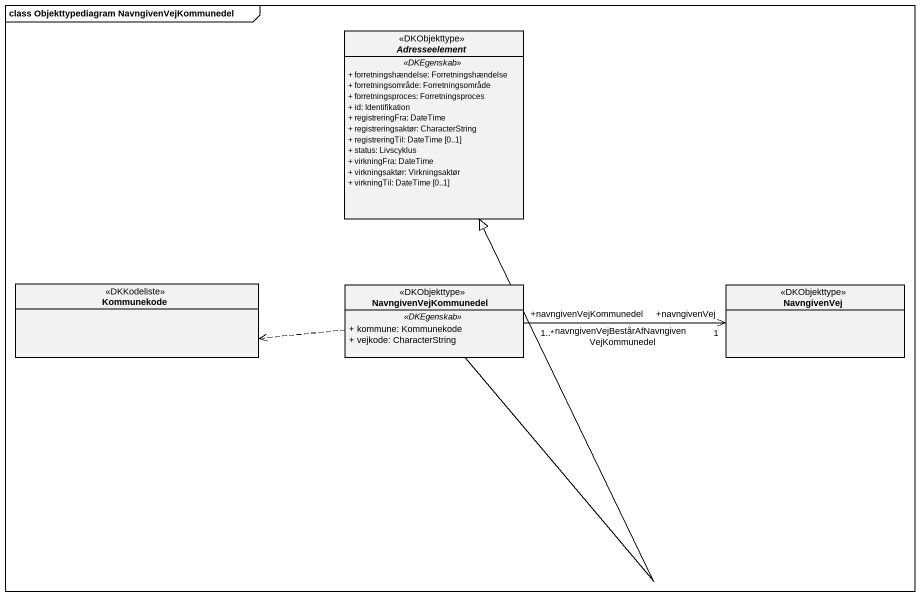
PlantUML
@startuml
mainframe class Objekttypediagram NavngivenVejKommunedel
hide circle
hide empty members
skinparam classAttributeIconSize 0
abstract class Adresseelement <<DKObjekttype>> {
  .. <<DKEgenskab>> ..
  + forretningshændelse: Forretningshændelse
  + forretningsområde: Forretningsområde
  + forretningsproces: Forretningsproces
  + id: Identifikation
  + registreringFra: DateTime
  + registreringsaktør: CharacterString
  + registreringTil: DateTime [0..1]
  + status: Livscyklus
  + virkningFra: DateTime
  + virkningsaktør: Virkningsaktør
  + virkningTil: DateTime [0..1]
}
enum Kommunekode <<DKKodeliste>>
class NavngivenVejKommunedel <<DKObjekttype>> {
  .. <<DKEgenskab>> ..
  + kommune: Kommunekode
  + vejkode: CharacterString
}
class NavngivenVej <<DKObjekttype>>
NavngivenVejKommunedel -up-|> Adresseelement
NavngivenVejKommunedel .left.> Kommunekode
NavngivenVejKommunedel "+navngivenVejKommunedel\n1..*" -right-> "+navngivenVej\n1" NavngivenVej : navngivenVejBestårAfNavngivenVejKommunedel
@enduml
